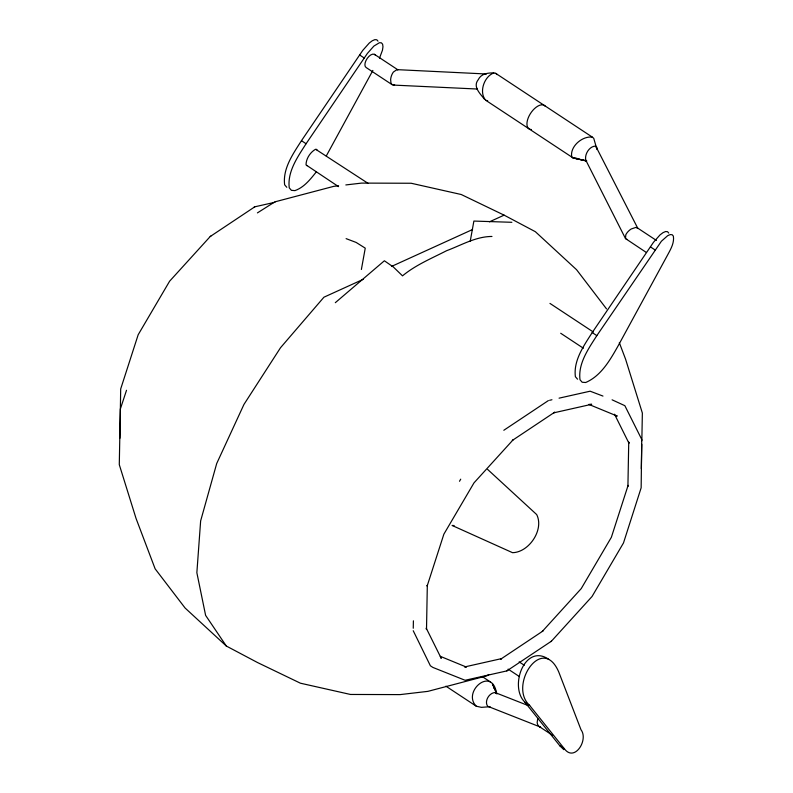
<?xml version="1.0" encoding="UTF-8"?>
<svg xmlns="http://www.w3.org/2000/svg" width="793" height="793" viewBox="0 0 793 793"><rect width="100%" height="100%" fill="white"/><g stroke="black" fill="none" stroke-linecap="round" stroke-linejoin="round"><path stroke-width="1.19" d="M413.262 628.244L413.401 620.82M641.319 468.673L641.775 444.328M641.844 440.72L642.36 413.064L625.588 359.209L619.323 342.685M361.38 269.491L365.256 248.15L356.126 242.43L346.105 238.634M470.219 241.26L473.887 221.069L511.862 222.298M537.743 718.636L537.168 722.453A8.208 5.69 -61.3 0 0 540.648 727.151L487.695 706.276C483.998 701.359 489.202 692.725 495.07 692.537L527.811 705.423M126.523 390.275L120.338 409.039L119.287 464.648L136.069 518.503L155.121 568.809L185.086 608.003L226.312 646.027L257.537 662.551L300.408 683.199L350.466 694.46L400.088 694.609L427.913 691.357L486.803 675.844L488.855 674.546M379.49 58.186L382.464 50.227L382.969 46.737L382.613 44.22L381.423 42.842L379.48 42.693L373.899 46.073L367.367 53.448L306.088 143.731C297.752 156.796 287.215 171.595 289.257 187.852L291.418 190.35L294.956 190.607C304.106 187.376 310.35 179.347 316.199 172.022M372.869 70.438L326.28 155.973M459.494 481.272L460.723 479.17M377.993 41.167L376.804 39.789L374.861 39.65L372.294 40.75L369.28 43.03L362.748 50.405L301.469 140.688C293.132 153.743 282.595 168.552 284.637 184.799L286.798 187.307M668.737 233.063L667.547 231.685L665.595 231.536L663.027 232.646L660.014 234.916L653.491 242.291L592.212 332.574C583.876 345.639 573.329 360.438 575.381 376.695L577.542 379.193M596.832 335.627C588.495 348.682 577.948 363.491 580 379.738L582.161 382.246L585.69 382.504C601.173 375.862 610.124 359.953 618.094 345.926L667.151 255.812C670.343 249.815 674.536 243.183 673.356 236.106L672.167 234.728L670.214 234.589L667.647 235.69L661.382 241.26L596.832 335.627L592.212 332.574M274.973 202.265L254.821 206.804L210.234 236.512L169.613 281.208L138.17 334.755L120.685 388.976L119.902 438.261M413.222 630.722L430.381 665.783L432.859 667.419L465.104 680.275L506.836 670.908L551.422 641.2L592.044 596.495L623.486 542.957L641.15 487.804L641.755 439.451L624.854 405.689L612.097 399.821M335.31 302.688L384.377 260.778L393.407 267.033L402.517 275.855C415.582 265.001 431.59 258.399 446.608 250.697C461.387 245.215 475.869 236.473 491.967 236.463M548.399 400.564L503.813 430.272M253.849 207.439L254.821 206.804M506.836 670.908L507.807 670.263M210.234 236.512L210.819 236.116M550.828 641.596L551.422 641.2M257.418 212.891L274.854 201.868L333.734 186.355L338.581 185.79M363.343 279.265L323.931 297.206L280.524 347.721L243.947 404.45L216.707 463.518L200.639 520.912L196.862 572.705L205.615 615.378L226.312 646.027M391.504 266.438L472.588 229.514M489.479 221.822L504.12 215.151L535.344 231.685L576.57 269.709L606.536 308.903M486.456 73.997L396.887 69.635L393.378 72.064A8.208 4.243 -72.1 0 0 390.632 79.587L390.969 82.997L391.583 84.177L393.477 85.089L477.247 89.024M393.477 85.089L394.627 84.772M596.97 149.54L593.749 138.329L592.371 137.149L495.675 73.323L493.801 72.966C484.136 76.356 478.585 92.533 485.822 100.324L573.081 157.916L586.582 160.939L585.839 160.275C584.272 154.466 589.437 146.011 595.712 146.1L637.79 228.305L635.897 227.393L631.169 229.008A8.208 4.024 -41.3 0 0 625.796 234.797L625.508 238.574L646.384 252.501M549.579 400.296L551.948 399.761M559.065 398.165L590.131 391.197L602.967 396.074M464.738 666.913L501.493 658.636L500.532 659.28L542.908 631.04L542.313 631.426L581.229 588.604L611.363 537.307L628.106 485.356L627.917 486.287L628.73 441.998L628.988 443.297L614.525 414.224M345.837 184.938L361.558 183.104L411.19 183.252L461.248 194.513L504.12 215.151M575.113 158.392L576.808 158.213M493.801 72.966C487.854 72.728 481.103 73.719 478.258 79.667C472.529 86.695 480.171 93.554 484.285 99.046M490.084 706.712L481.43 707.346L476.306 706.226L445.904 686.173M454.102 525.541L452.099 525.452L512.536 552.681C529.04 552.384 544.315 529.615 536.692 514.578L487.616 469.416M368.061 183.352L315.604 149.233C310.241 152.246 306.019 158.709 306.039 164.914L338.552 186.642M306.564 165.529L307.436 165.588M464.966 666.893L466.383 667.062L440.274 656.326M396.887 69.635L397.927 69.843L374.415 54.32M485.822 100.324L487.685 100.691M573.081 157.916L586.602 160.939L573.081 157.916L571.713 156.746C569.83 146.487 582.429 135.692 592.371 137.149M626.282 239.228L627.412 239.486M496.477 693.003C491.967 665.684 461.804 691.952 476.306 706.226M495.07 692.537L496.953 693.905L492.413 683.844L496.497 693.141M615.854 415.443L617.222 416.077L588.842 404.41L591.687 404.291L553.732 412.836L554.703 412.191L512.328 440.432L512.912 440.046L473.996 482.868L443.872 534.165L427.13 586.116L427.318 585.184L426.505 629.473L426.247 628.175L441.235 658.329L440.482 657.03M637.027 227.65L656.445 240.467M359.675 54.995L364.294 58.048M650.419 246.881L655.038 249.934M392.436 84.891L366.297 67.633A7.811 4.044 -56.6 0 1 367.258 58.355A7.811 4.044 -56.6 0 1 375.228 55.014M549.965 303.412L593.303 332.009M301.469 140.688L306.088 143.731M560.701 333.258L583.4 348.246M519.147 661.868L524.302 665.268M508.105 669.114L519.455 676.607M548.667 659.27C522.726 641.567 506.231 694.589 529.635 705.393L564.378 748.761C574.469 762.519 588.753 739.928 581.021 729.788L558.807 672.117C542.214 633.25 508.045 685.925 529.635 705.393M482.243 676.568L490.49 682.01M539.309 726.586L552.562 735.339M525.016 702.35L559.769 745.707L564.378 748.761M563.813 749.653L559.769 745.707M495.675 73.323L497.201 74.611M476.593 88.172L477.386 88.875M316.466 149.302L317.002 149.917M585.839 160.275L625.508 238.574M596.505 146.814L596.931 147.984M493.712 686.371L494.118 688.413M531.399 129.537A14.016 7.256 -56.6 0 1 530.17 113.994A14.016 7.256 -56.6 0 1 545.475 106.47"/></g></svg>
